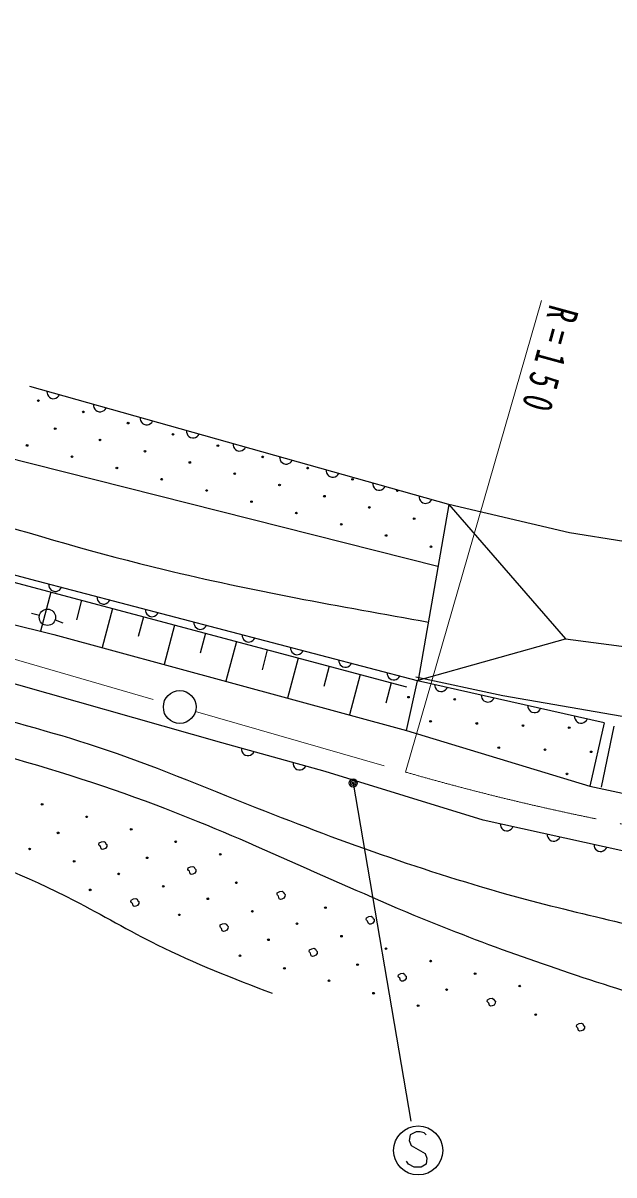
# Model space of a CAD drawing. Units: millimetres, scale not verified. Extents: x 40000 to 680000, y 20000 to 380000.
# Drawn here: x 445172 to 481300, y 248463 to 318888 of the extents above; entities that cross this region are included whole.
import ezdxf

# ---------------------------------------------------------------- set-up
doc = ezdxf.new("R2010")
doc.units = ezdxf.units.MM
doc.header["$LTSCALE"] = 1000
doc.linetypes.add('CHAIN', pattern=[18.5, 12, -1.5, 3.5, -1.5])
for name, color, linetype, lineweight in [('M-BGD', 7, 'Continuous', 25), ('M-BMK', 2, 'CHAIN', 13), ('M-BMK-SRVR', 3, 'Continuous', 25), ('M-STR-HTXT', 7, 'Continuous', 13), ('M-STR-STRC', 7, 'Continuous', 25)]:
    doc.layers.add(name, color=color, linetype=linetype, lineweight=lineweight)
doc.styles.add('ＭＳ ゴシック', font='')
doc.styles.get('ＭＳ ゴシック').set_extended_font_data('MS Gothic')

msp = doc.modelspace()

# ---------------------------------------------------------------- linework, layer by layer
at = {"layer": 'M-BGD'}
for p, q in [((471199, 289461), (445597, 296662)), ((471199, 289461), (478340, 281240)), ((428890, 288884), (468622, 278303)), ((446864, 284097), (446230, 281715)), ((448756, 283594), (448440, 282407)), ((446176, 282669), (445689, 282779)), ((450648, 283090), (450013, 280705)), ((452540, 282586), (452221, 281388)), ((447136, 282393), (447608, 282228)), ((454432, 282082), (453791, 279675)), ((456324, 281578), (456002, 280369)), ((458216, 281074), (457569, 278644)), ((460108, 280571), (459783, 279350)), ((462000, 280067), (461347, 277614)), ((463892, 279563), (463564, 278331)), ((465784, 279059), (465125, 276584)), ((467676, 278555), (467345, 277312)), ((468610, 275633), (469299, 278681)), ((480700, 276101), (479815, 272230)), ((481300, 275900), (480520, 272179)), ((463647, 273128), (457329, 274878)), ((473303, 270159), (463647, 273128))]:
    msp.add_line(p, q, dxfattribs=at)
for points in [[(470540, 285653), (440020, 293362), (423458, 297922), (397539, 305580)], [(446634, 296370), (446639, 296269), (446663, 296179), (446719, 296080), (446783, 296013), (446867, 295956), (446990, 295921), (447091, 295926), (447181, 295951), (447280, 296006), (447347, 296070), (447404, 296154)], [(449479, 295570), (449484, 295469), (449508, 295379), (449564, 295280), (449628, 295213), (449711, 295156), (449835, 295121), (449936, 295126), (450026, 295150), (450124, 295206), (450192, 295270), (450249, 295354)], [(452324, 294770), (452328, 294669), (452353, 294579), (452408, 294480), (452472, 294412), (452556, 294356), (452679, 294321), (452780, 294326), (452870, 294350), (452969, 294406), (453037, 294470), (453094, 294553)], [(455168, 293970), (455173, 293869), (455198, 293779), (455253, 293680), (455317, 293612), (455401, 293556), (455524, 293521), (455625, 293526), (455715, 293550), (455814, 293606), (455882, 293670), (455938, 293753)], [(458013, 293170), (458018, 293069), (458042, 292979), (458098, 292880), (458162, 292812), (458246, 292755), (458369, 292721), (458470, 292726), (458560, 292750), (458658, 292806), (458726, 292870), (458783, 292953)], [(398778, 292709), (404539, 291518), (409262, 290750), (415475, 289459), (423655, 287347), (435706, 284313), (447065, 281509), (468610, 275633), (479815, 272230), (485921, 270924)], [(460858, 292370), (460863, 292269), (460887, 292179), (460942, 292080), (461006, 292012), (461090, 291955), (461213, 291921), (461315, 291926), (461405, 291950), (461503, 292005), (461571, 292069), (461628, 292153)], [(463702, 291570), (463707, 291469), (463732, 291379), (463787, 291280), (463851, 291212), (463935, 291155), (464058, 291121), (464159, 291125), (464249, 291150), (464348, 291205), (464416, 291269), (464473, 291353)], [(466547, 290770), (466552, 290669), (466577, 290579), (466632, 290480), (466696, 290412), (466780, 290355), (466903, 290321), (467004, 290325), (467094, 290350), (467193, 290405), (467261, 290469), (467317, 290553)], [(520218, 284841), (501979, 284541), (495198, 285081), (478577, 287721), (471199, 289461), (469339, 278720), (478340, 281240), (493898, 279200), (501459, 278420), (512260, 277460), (520061, 273020)], [(469392, 289970), (469397, 289868), (469421, 289778), (469477, 289680), (469541, 289612), (469624, 289555), (469748, 289520), (469849, 289525), (469939, 289550), (470037, 289605), (470105, 289669), (470162, 289753)], [(480700, 276101), (469299, 278681), (445656, 284862), (430118, 289002)], [(446747, 284577), (446754, 284476), (446780, 284386), (446837, 284289), (446902, 284222), (446987, 284167), (447111, 284134), (447212, 284141), (447301, 284167), (447399, 284224), (447466, 284290), (447521, 284374)], [(512260, 277460), (520218, 284841), (520061, 273020), (513940, 273200), (506920, 273620), (498459, 274220), (490418, 275360), (482737, 276320), (474516, 277760), (469179, 278900)], [(449702, 283804), (449709, 283703), (449735, 283614), (449792, 283516), (449857, 283449), (449942, 283394), (450066, 283362), (450167, 283368), (450257, 283395), (450354, 283452), (450421, 283517), (450476, 283602)], [(452657, 283032), (452664, 282931), (452690, 282841), (452748, 282743), (452813, 282677), (452898, 282621), (453021, 282589), (453122, 282596), (453212, 282622), (453310, 282679), (453376, 282744), (453431, 282829)], [(455613, 282259), (455619, 282158), (455646, 282068), (455703, 281971), (455768, 281904), (455853, 281849), (455977, 281816), (456078, 281823), (456167, 281849), (456265, 281907), (456332, 281972), (456387, 282057)], [(458568, 281486), (458575, 281385), (458601, 281296), (458658, 281198), (458723, 281132), (458808, 281076), (458932, 281044), (459033, 281051), (459123, 281077), (459220, 281134), (459287, 281199), (459342, 281284)], [(461523, 280714), (461530, 280613), (461556, 280523), (461613, 280426), (461679, 280359), (461763, 280304), (461887, 280271), (461988, 280278), (462078, 280304), (462175, 280361), (462242, 280427), (462297, 280511)], [(464479, 279941), (464485, 279840), (464512, 279751), (464569, 279653), (464634, 279586), (464719, 279531), (464843, 279499), (464944, 279505), (465033, 279532), (465131, 279589), (465197, 279654), (465253, 279739)], [(457329, 274878), (443111, 278912), (441437, 279369)], [(467434, 279169), (467441, 279068), (467467, 278978), (467524, 278880), (467589, 278814), (467674, 278759), (467798, 278726), (467899, 278733), (467988, 278759), (468086, 278816), (468153, 278881), (468208, 278966)], [(470334, 278447), (470344, 278346), (470373, 278258), (470433, 278162), (470501, 278097), (470587, 278045), (470712, 278017), (470813, 278027), (470901, 278056), (470997, 278116), (471062, 278184), (471114, 278270)], [(473184, 277802), (473194, 277701), (473223, 277613), (473284, 277517), (473351, 277452), (473438, 277400), (473562, 277372), (473663, 277382), (473752, 277411), (473847, 277471), (473912, 277539), (473964, 277625)], [(476034, 277157), (476044, 277056), (476073, 276967), (476134, 276872), (476201, 276807), (476288, 276755), (476413, 276727), (476513, 276737), (476602, 276766), (476698, 276826), (476762, 276894), (476815, 276980)], [(478885, 276512), (478895, 276411), (478924, 276322), (478984, 276227), (479052, 276162), (479138, 276110), (479263, 276082), (479364, 276092), (479452, 276121), (479548, 276181), (479612, 276249), (479665, 276335)], [(458523, 274547), (458528, 274446), (458553, 274356), (458609, 274258), (458673, 274190), (458757, 274134), (458880, 274100), (458981, 274105), (459071, 274130), (459170, 274186), (459237, 274250), (459294, 274334)], [(461682, 273672), (461687, 273571), (461712, 273481), (461768, 273383), (461832, 273315), (461916, 273259), (462039, 273224), (462140, 273230), (462230, 273254), (462329, 273310), (462396, 273374), (462453, 273458)], [(491849, 266658), (481904, 268256), (473303, 270159)], [(474346, 269928), (474356, 269828), (474386, 269739), (474447, 269644), (474514, 269580), (474601, 269528), (474726, 269500), (474827, 269511), (474915, 269540), (475011, 269601), (475075, 269669), (475127, 269755)], [(477213, 269294), (477223, 269193), (477253, 269105), (477314, 269009), (477381, 268945), (477468, 268893), (477593, 268866), (477694, 268876), (477782, 268906), (477878, 268967), (477942, 269034), (477994, 269121)], [(480080, 268660), (480090, 268559), (480120, 268471), (480181, 268375), (480248, 268311), (480335, 268259), (480460, 268231), (480561, 268242), (480649, 268272), (480745, 268332), (480809, 268400), (480861, 268487)]]:
    msp.add_lwpolyline(points, dxfattribs=at)
for points in [[(450109, 268855), (450188, 268802), (450237, 268716), (450296, 268668), (450292, 268544), (450219, 268430), (450101, 268380), (450013, 268363), (449942, 268404), (449900, 268550), (449833, 268610), (449806, 268660), (449823, 268759), (449968, 268832)], [(455557, 267331), (455636, 267277), (455684, 267191), (455743, 267143), (455740, 267020), (455666, 266905), (455549, 266855), (455461, 266838), (455389, 266879), (455347, 267026), (455281, 267086), (455253, 267135), (455270, 267234), (455416, 267308)], [(461005, 265806), (461083, 265753), (461132, 265667), (461191, 265619), (461188, 265495), (461114, 265381), (460996, 265331), (460908, 265314), (460837, 265354), (460795, 265501), (460728, 265561), (460701, 265611), (460718, 265710), (460863, 265783)], [(452071, 265369), (452150, 265316), (452198, 265230), (452257, 265182), (452254, 265058), (452180, 264944), (452063, 264894), (451975, 264877), (451903, 264918), (451861, 265064), (451795, 265124), (451767, 265174), (451784, 265273), (451930, 265346)], [(466452, 264281), (466531, 264228), (466579, 264142), (466639, 264094), (466635, 263971), (466562, 263856), (466444, 263806), (466356, 263789), (466284, 263830), (466242, 263977), (466176, 264037), (466148, 264086), (466165, 264185), (466311, 264259)], [(457518, 263844), (457597, 263791), (457646, 263705), (457705, 263657), (457701, 263534), (457628, 263419), (457510, 263369), (457422, 263352), (457351, 263393), (457309, 263540), (457242, 263600), (457215, 263649), (457232, 263748), (457377, 263822)], [(462966, 262320), (463045, 262267), (463093, 262180), (463152, 262133), (463149, 262009), (463075, 261895), (462958, 261845), (462870, 261828), (462798, 261868), (462756, 262015), (462690, 262075), (462662, 262125), (462679, 262224), (462825, 262297)], [(468414, 260795), (468492, 260742), (468541, 260656), (468600, 260608), (468597, 260484), (468523, 260370), (468405, 260320), (468317, 260303), (468246, 260344), (468204, 260491), (468137, 260551), (468110, 260600), (468127, 260699), (468272, 260773)], [(473861, 259271), (473940, 259218), (473988, 259131), (474048, 259084), (474044, 258960), (473971, 258846), (473853, 258795), (473765, 258778), (473693, 258819), (473651, 258966), (473585, 259026), (473557, 259075), (473575, 259174), (473720, 259248)], [(479309, 257746), (479387, 257693), (479436, 257607), (479495, 257559), (479492, 257435), (479418, 257321), (479300, 257271), (479212, 257254), (479141, 257295), (479099, 257441), (479032, 257502), (479005, 257551), (479022, 257650), (479167, 257723)]]:
    msp.add_lwpolyline(points, close=True, dxfattribs=at)
for centre, radius in [((446111, 295804), 50), ((448854, 295116), 50), ((451598, 294428), 50), ((447138, 294088), 50), ((454341, 293740), 50), ((445423, 293061), 50), ((449882, 293400), 50), ((457085, 293052), 50), ((448166, 292373), 50), ((452625, 292712), 50), ((459828, 292364), 50), ((450910, 291685), 50), ((455369, 292024), 50), ((462572, 291676), 50), ((453653, 290997), 50), ((458112, 291336), 50), ((465315, 290988), 50), ((456397, 290309), 50), ((460856, 290648), 50), ((468059, 290300), 50), ((459140, 289621), 50), ((463599, 289960), 50), ((461884, 288933), 50), ((466343, 289272), 50), ((464627, 288245), 50), ((469086, 288584), 50), ((467371, 287557), 50), ((470114, 286869), 50), ((446664, 282558), 500), ((468739, 277674), 50), ((471564, 277545), 50), ((470087, 276197), 50), ((472912, 276067), 50), ((475737, 275938), 50), ((478563, 275808), 50), ((474260, 274590), 50), ((477085, 274460), 50), ((479911, 274331), 50), ((478433, 272983), 50), ((446338, 271120), 50), ((449061, 270357), 50), ((447318, 269377), 50), ((451785, 269595), 50), ((445575, 268396), 50), ((454509, 268833), 50), ((448299, 267634), 50), ((452766, 267852), 50), ((457233, 268070), 50), ((451023, 266871), 50), ((458213, 266327), 50), ((449280, 265891), 50), ((453747, 266109), 50), ((456470, 265347), 50), ((463661, 264803), 50), ((454727, 264366), 50), ((459194, 264584), 50), ((461918, 263822), 50), ((460175, 262841), 50), ((464642, 263060), 50), ((467365, 262298), 50), ((458432, 261861), 50), ((465622, 261317), 50), ((470089, 261535), 50), ((461156, 261098), 50), ((472813, 260773), 50), ((463879, 260336), 50), ((475537, 260011), 50), ((466603, 259574), 50), ((471070, 259792), 50), ((469327, 258812), 50), ((476517, 258268), 50)]:
    msp.add_circle(centre, radius, dxfattribs=at)
for points, knots in [([(68682, 264994), (79821, 268226), (90960, 271457), (101962, 275112), (110882, 278076), (119712, 281319), (128468, 284738), (138390, 288611), (148217, 292712), (158084, 296732), (165339, 299673), (172626, 302528), (180000, 305173), (192037, 309480), (204323, 313121), (216794, 315982), (225841, 318021), (234983, 319606), (244188, 320869), (259531, 322905), (275006, 324011), (290463, 323683), (305853, 323259), (321179, 321411), (336368, 318796), (347631, 316845), (358817, 314551), (369759, 311392), (379076, 308662), (388216, 305360), (397450, 302359), (408218, 298882), (419141, 295949), (429953, 292586), (437878, 290121), (445742, 287424), (453794, 285478), (459126, 284189), (464540, 283228), (469954, 282268)], [0, 0, 0, 0, 1, 1, 1, 2, 2, 2, 3, 3, 3, 4, 4, 4, 5, 5, 5, 6, 6, 6, 7, 7, 7, 8, 8, 8, 9, 9, 9, 10, 10, 10, 11, 11, 11, 12, 12, 12, 13, 13, 13, 13]), ([(354005, 291333), (356628, 291324), (359252, 291315), (361797, 290910), (366673, 290135), (371264, 287909), (375942, 286082), (381835, 283780), (387864, 282112), (393897, 280408), (400899, 278393), (407963, 276663), (414987, 274564), (418681, 273387), (422351, 272042), (426193, 271765), (428505, 271601), (430878, 271822), (433138, 271426), (435269, 271044), (437296, 270108), (439321, 269224), (442358, 267934), (445393, 266737), (448299, 265243), (450003, 264367), (451663, 263388), (453380, 262533), (455656, 261400), (458033, 260484), (460410, 259568)], [0, 0, 0, 0, 1, 1, 1, 2, 2, 2, 3, 3, 3, 4, 4, 4, 5, 5, 5, 6, 6, 6, 7, 7, 7, 8, 8, 8, 9, 9, 9, 10, 10, 10, 10]), ([(414928, 280658), (419256, 279847), (423583, 279037), (427887, 278117), (432861, 277054), (437804, 275845), (442709, 274475), (446280, 273477), (449832, 272395), (453296, 271087), (458815, 269006), (464124, 266390), (469584, 264142), (473880, 262377), (478275, 260863), (482712, 259484), (487924, 257833), (493207, 256396), (498550, 255249), (502788, 254312), (507048, 253508), (511339, 252793), (513767, 252388), (516204, 252012), (518564, 251353), (520315, 250864), (522023, 250219), (523731, 249574)], [0, 0, 0, 0, 1, 1, 1, 2, 2, 2, 3, 3, 3, 4, 4, 4, 5, 5, 5, 6, 6, 6, 7, 7, 7, 8, 8, 8, 9, 9, 9, 9]), ([(440972, 277101), (443902, 276347), (446832, 275593), (449696, 274644), (452992, 273552), (456201, 272202), (459436, 270918), (464821, 268780), (470278, 266827), (475868, 265328), (480009, 264219), (484239, 263406), (488318, 262109), (491984, 260959), (495533, 259439), (499159, 258128), (502244, 256999), (505373, 255976), (508586, 255333), (512205, 254610), (515931, 254370), (519512, 253555), (523500, 252647), (527308, 251026), (531116, 249405)], [0, 0, 0, 0, 1, 1, 1, 2, 2, 2, 3, 3, 3, 4, 4, 4, 5, 5, 5, 6, 6, 6, 7, 7, 7, 8, 8, 8, 8])]:
    msp.add_open_spline(points, degree=3, knots=knots, dxfattribs=at)
at = {"layer": 'M-BMK'}
for p, q in [((441605, 280862), (453790, 277350)), ((455712, 276796), (468559, 273093))]:
    msp.add_line(p, q, dxfattribs=at)
msp.add_arc((510106, 417224), 150000, 253.92004, 265.02255, dxfattribs=at)
at = {"layer": 'M-BMK-SRVR'}
msp.add_circle((454751, 277073), 1000, dxfattribs=at)
at = {"layer": 'M-STR-HTXT'}
msp.add_line((468559, 273093), (476868, 301919), dxfattribs=at)
at = {"layer": 'M-STR-STRC'}
msp.add_line((465359, 272426), (468882, 251753), dxfattribs=at)
msp.add_lwpolyline([(469809, 250923), (469689, 251043), (469449, 251103), (469209, 251103), (468849, 250923), (468789, 250563), (468909, 250263), (469749, 249783), (469869, 249483), (469809, 249123), (469509, 248943), (469089, 248943), (468729, 249123), (468609, 249303)], dxfattribs=at)
for centre, radius in [((465359, 272426), 250), ((465359, 272426), 150), ((465359, 272426), 50), ((469329, 249963), 1500)]:
    msp.add_circle(centre, radius, dxfattribs=at)

# ---------------------------------------------------------------- texts
at = {"layer": 'M-STR-HTXT', "insert": (477360, 301755), "char_height": 1833, "attachment_point": 7, "rotation": 254.7, "style": 'ＭＳ ゴシック'}
msp.add_mtext('\\T1.61;\\W0.7;R=150', dxfattribs=at)

doc.saveas('drawing.dxf')
